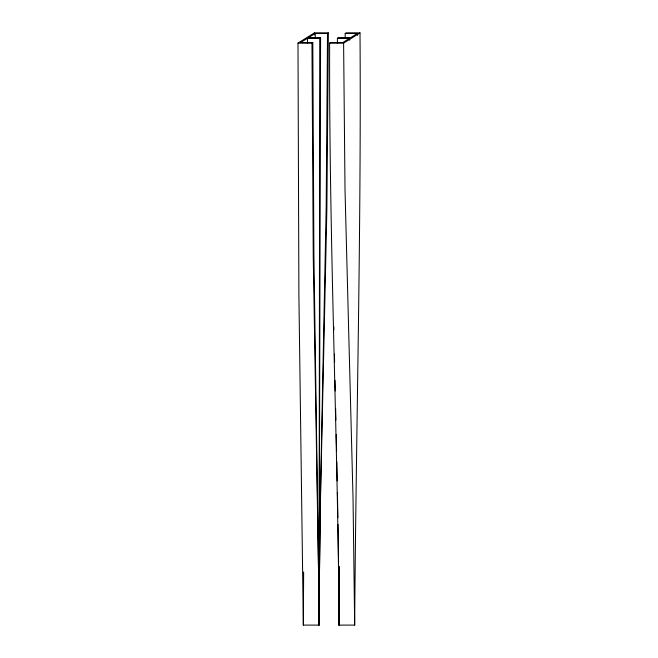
<?xml version="1.0" encoding="UTF-8"?>
<svg xmlns="http://www.w3.org/2000/svg" width="658" height="658" viewBox="0 0 658 658"><rect width="100%" height="100%" fill="white"/><g stroke="black" fill="none" stroke-linecap="round" stroke-linejoin="round"><path stroke-width="0.99" d="M319.064 619.071L319.056 625.1L303.338 625.1L303.642 571.983M307.475 43.173L307.475 38.279L319.739 38.279L320.586 37.745L319.056 625.1L319.048 616.497M314.392 34.858L314.392 32.9L328.367 32.9L326.87 209.162L320.504 499.192L319.155 595.013M315.256 38.32L315.256 33.426L327.519 33.426L328.367 32.9M319.739 38.279L319.056 625.1M327.519 33.426L326.187 206.735L320.413 496.486L319.105 604.028M345.195 38.32L345.195 33.426L346.042 32.9L360.008 32.9C361.357 230.325 356.077 427.7 354.662 625.1L338.944 625.1L338.96 566.316M338.936 616.497L338.944 625.1L339.199 574.113M357.45 35.384L357.45 33.426L345.195 33.426M319.056 619.088L319.146 595.087M319.064 616.061L319.081 610.081M338.952 619.088L338.969 610.081M319.089 607.079L319.097 604.085M338.977 607.079L338.993 604.085M338.993 604.028L339.018 598.081M339.026 598.015L339.199 576.984M303.338 625.1L298.897 295.171L297.992 43.124L314.392 32.9M307.475 38.279L300.55 42.597L312.805 42.597L313.891 253.741L318.974 599.348M315.256 33.426L308.331 37.745L320.586 37.745M297.992 43.124L311.958 43.124L312.805 42.597M338.845 596.485C336.88 412.015 329.058 227.627 329.633 43.124L330.481 42.597L342.744 42.597L349.669 38.279L349.669 40.237M337.414 43.173L337.414 38.279L338.261 37.745L350.525 37.745L357.45 33.426M329.633 43.124L343.608 43.124L360.008 32.9M337.414 38.279L349.669 38.279M336.222 434.584L336.575 451.034M334.429 354.053L334.601 361.826M335.012 380.283L335.251 390.967M335.638 408.421L335.901 420.059M333.845 326.82L333.91 329.74M336.806 461.677L337.2 480.998M337.422 492.579L337.883 517.64M337.998 524.385L338.533 561.883M338.582 565.724L338.862 599.348M318.949 596.485L313.257 257.171L311.958 43.124M338.87 599.282L338.936 616.521M338.854 596.411L338.919 610.805M318.982 599.282L319.04 613.667M318.966 596.411L319.031 610.764M338.928 613.626L338.936 619.384M319.048 619.384L319.04 613.634M354.662 625.1L353.042 498.649L345.014 189.825L343.608 43.124M338.919 566.464L338.944 625.1"/></g></svg>
